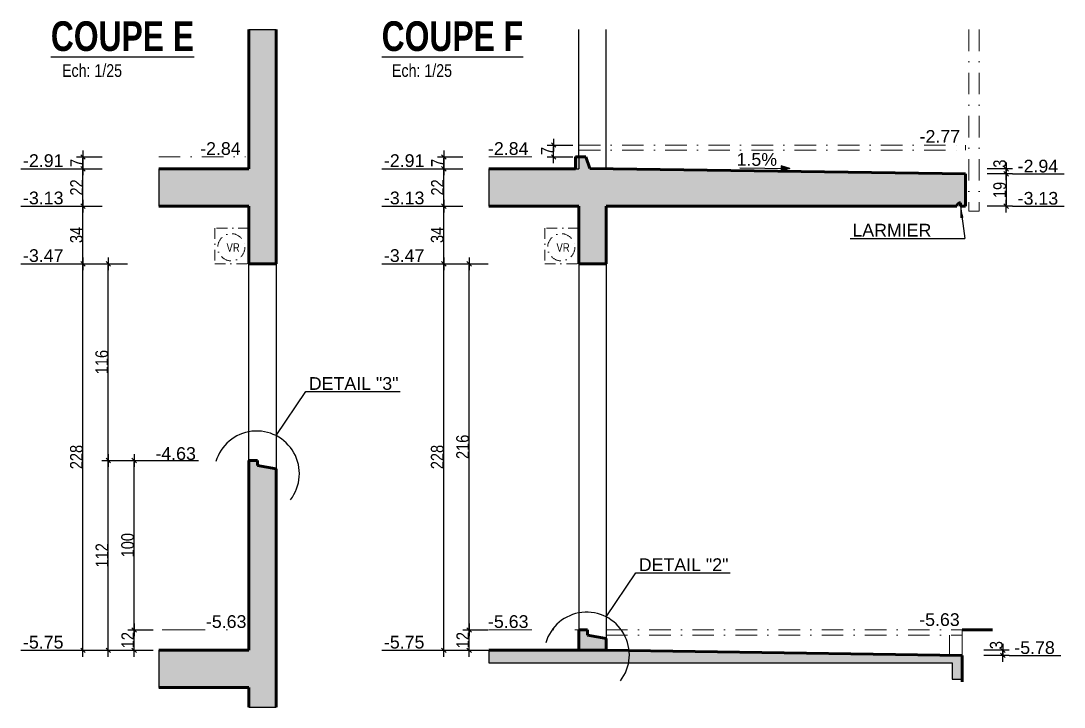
# Model space of a CAD drawing. Header units: millimetres. Extents: x -1921 to 5237, y 0 to 8595.
# Drawn here: x 2304 to 3535, y 6796 to 7606 of the extents above; entities that cross this region are included whole.
import ezdxf
from ezdxf.enums import TextEntityAlignment as Align

# ---------------------------------------------------------------- set-up
doc = ezdxf.new("R2010")
doc.units = ezdxf.units.MM
doc.linetypes.add('CACHEX2', pattern=[19.05, 12.7, -6.35])
doc.linetypes.add('TIRETPTX2', pattern=[50.8, 25.4, -12.7, 0, -12.7])
for name, color, linetype in [('01_cote_gen', 4, 'Continuous'), ('01_linteaux', 2, 'Continuous'), ('01_poch_BN', 9, 'Continuous'), ('01_poch_murs', 253, 'Continuous'), ('01_texte', 230, 'Continuous'), ('AA_COTES', 2, 'Continuous')]:
    doc.layers.add(name, color=color, linetype=linetype)
doc.layers.add('01_murs_coup', color=5, linetype='Continuous', lineweight=60)
doc.layers.add('01_tram_axes', color=2, linetype='TIRETPTX2', lineweight=9)
doc.styles.add('ARIAL', font='arial.ttf')
doc.styles.add('impact', font='impact.ttf')
doc.styles.add('MATTE_TXT', font='arial.ttf')
doc.styles.add('STYLE2', font='ARIALN.TTF')
doc.dimstyles.new('JB25', dxfattribs={"dimscale": 0.1, "dimtxt": 150, "dimasz": 15, "dimexe": 0.1, "dimexo": 0.1, "dimgap": 0.09, "dimtad": 1, "dimdec": 1, "dimlfac": 0.5, "dimdsep": 46, "dimtxsty": 'STYLE2', "dimblk1": 'BOND_G', "dimblk2": 'BOND_D', "dimsah": 1, "dimcen": 1.5, "dimdle": 0.01, "dimse1": 1, "dimse2": 1, "dimclrd": 4, "dimclre": 2, "dimclrt": 6, "dimazin": 2, "dimtfac": 2.333333, "dimtdec": 1, "dimtix": 1, "dimtmove": 2, "dimatfit": 3, "dimldrblk": 'BOND_G', "dimfxl": 1, "dimtolj": 1, "dimtzin": 0, "dimarcsym": 0})

# ---------------------------------------------------------------- blocks, each defined once
blk = doc.blocks.new('BOND_G')
at = {"layer": 'AA_COTES', "color": 0}
for p, q in [((0, -5), (0, 15)), ((5, 0), (-5, 0)), ((1.77, 1.77), (-1.77, -1.77))]:
    blk.add_line(p, q, dxfattribs=at)
blk = doc.blocks.new('BOND_D')
at = {"layer": 'AA_COTES', "color": 0}
for p, q in [((5, 0), (-5, 0)), ((-1.77, -1.77), (1.77, 1.77)), ((0, 5), (0, -15))]:
    blk.add_line(p, q, dxfattribs=at)
blk = doc.blocks.new('*D518')
at = {"layer": '01_cote_gen', "color": 4, "lineweight": -2, "ltscale": 2, "transparency": 16777216}
blk.add_line((2833.1, 6864.8), (2833.1, 6885.8), dxfattribs=at)
at = {"layer": 'DEFPOINTS', "color": 0, "ltscale": 2}
for p in [(2833.1, 6887.3), (2871.6, 6887.3), (2885, 6863.3)]:
    blk.add_point(p, dxfattribs=at)
at = {"layer": '01_cote_gen', "color": 4, "lineweight": -2, "ltscale": 2, "transparency": 16777216, "xscale": 1.5, "yscale": 1.5, "zscale": 1.5}
for name, p, rotation in [('BOND_D', (2833.1, 6887.3), 90), ('BOND_G', (2833.1, 6863.3), 270)]:
    blk.add_blockref(name, p, dxfattribs=dict(at, rotation=rotation))
at = {"layer": '01_cote_gen', "color": 6, "ltscale": 2, "transparency": 16777216, "insert": (2825.5, 6875.3), "char_height": 15, "attachment_point": 5, "rotation": 90, "style": 'STYLE2'}
blk.add_mtext('\\A1;12', dxfattribs=at)
blk = doc.blocks.new('*D519')
at = {"layer": '01_cote_gen', "color": 4, "lineweight": -2, "ltscale": 2, "transparency": 16777216}
blk.add_line((2803.2, 7320.8), (2803.2, 7385.8), dxfattribs=at)
at = {"layer": 'DEFPOINTS', "color": 0, "ltscale": 2}
for p in [(2803.2, 7387.3), (2866.7, 7387.3), (2853.4, 7319.3)]:
    blk.add_point(p, dxfattribs=at)
at = {"layer": '01_cote_gen', "color": 4, "lineweight": -2, "ltscale": 2, "transparency": 16777216, "xscale": 1.5, "yscale": 1.5, "zscale": 1.5}
for name, p, rotation in [('BOND_D', (2803.2, 7387.3), 90), ('BOND_G', (2803.2, 7319.3), 270)]:
    blk.add_blockref(name, p, dxfattribs=dict(at, rotation=rotation))
at = {"layer": '01_cote_gen', "color": 6, "ltscale": 2, "transparency": 16777216, "insert": (2795.5, 7353.3), "char_height": 15, "attachment_point": 5, "rotation": 90, "style": 'STYLE2'}
blk.add_mtext('\\A1;34', dxfattribs=at)
blk = doc.blocks.new('*D520')
at = {"layer": '01_cote_gen', "color": 4, "lineweight": -2, "ltscale": 2, "transparency": 16777216}
blk.add_line((2803.2, 7388.8), (2803.2, 7429.8), dxfattribs=at)
at = {"layer": 'DEFPOINTS', "color": 0, "ltscale": 2}
for p in [(2803.2, 7431.3), (2893.6, 7431.3), (2893.6, 7387.3)]:
    blk.add_point(p, dxfattribs=at)
at = {"layer": '01_cote_gen', "color": 4, "lineweight": -2, "ltscale": 2, "transparency": 16777216, "xscale": 1.5, "yscale": 1.5, "zscale": 1.5}
for name, p, rotation in [('BOND_D', (2803.2, 7431.3), 90), ('BOND_G', (2803.2, 7387.3), 270)]:
    blk.add_blockref(name, p, dxfattribs=dict(at, rotation=rotation))
at = {"layer": '01_cote_gen', "color": 6, "ltscale": 2, "transparency": 16777216, "insert": (2795.7, 7409.3), "char_height": 15, "attachment_point": 5, "rotation": 90, "style": 'STYLE2'}
blk.add_mtext('\\A1;22', dxfattribs=at)
blk = doc.blocks.new('*D521')
at = {"layer": '01_cote_gen', "color": 4, "lineweight": -2, "ltscale": 2, "transparency": 16777216}
blk.add_line((2803.2, 6864.8), (2803.2, 7317.8), dxfattribs=at)
at = {"layer": 'DEFPOINTS', "color": 0, "ltscale": 2}
for p in [(2803.2, 7319.3), (2883.3, 7319.3), (2877.4, 6863.3)]:
    blk.add_point(p, dxfattribs=at)
at = {"layer": '01_cote_gen', "color": 4, "lineweight": -2, "ltscale": 2, "transparency": 16777216, "xscale": 1.5, "yscale": 1.5, "zscale": 1.5}
for name, p, rotation in [('BOND_D', (2803.2, 7319.3), 90), ('BOND_G', (2803.2, 6863.3), 270)]:
    blk.add_blockref(name, p, dxfattribs=dict(at, rotation=rotation))
at = {"layer": '01_cote_gen', "color": 6, "ltscale": 2, "transparency": 16777216, "insert": (2795.5, 7091.3), "char_height": 15, "attachment_point": 5, "rotation": 90, "style": 'STYLE2'}
blk.add_mtext('\\A1;228', dxfattribs=at)
blk = doc.blocks.new('*D522')
at = {"layer": '01_cote_gen', "color": 4, "lineweight": -2, "ltscale": 2, "transparency": 16777216}
blk.add_line((2803.2, 7432.8), (2803.2, 7443.8), dxfattribs=at)
at = {"layer": 'DEFPOINTS', "color": 0, "ltscale": 2}
for p in [(2803.2, 7445.3), (2864.4, 7445.3), (2825.7, 7431.3)]:
    blk.add_point(p, dxfattribs=at)
at = {"layer": '01_cote_gen', "color": 4, "lineweight": -2, "ltscale": 2, "transparency": 16777216, "xscale": 1.5, "yscale": 1.5, "zscale": 1.5}
for name, p, rotation in [('BOND_D', (2803.2, 7445.3), 90), ('BOND_G', (2803.2, 7431.3), 270)]:
    blk.add_blockref(name, p, dxfattribs=dict(at, rotation=rotation))
at = {"layer": '01_cote_gen', "color": 6, "ltscale": 2, "transparency": 16777216, "insert": (2795.7, 7438.3), "char_height": 15, "attachment_point": 5, "rotation": 90, "style": 'STYLE2'}
blk.add_mtext('\\A1;7', dxfattribs=at)
blk = doc.blocks.new('*D523')
at = {"layer": '01_cote_gen', "color": 4, "lineweight": -2, "ltscale": 2, "transparency": 16777216}
blk.add_line((2932.7, 7446.8), (2932.7, 7457.8), dxfattribs=at)
at = {"layer": 'DEFPOINTS', "color": 0, "ltscale": 2}
for p in [(2932.7, 7459.3), (2962.5, 7459.3), (2949.9, 7445.3)]:
    blk.add_point(p, dxfattribs=at)
at = {"layer": '01_cote_gen', "color": 4, "lineweight": -2, "ltscale": 2, "transparency": 16777216, "xscale": 1.5, "yscale": 1.5, "zscale": 1.5}
for name, p, rotation in [('BOND_D', (2932.7, 7459.3), 90), ('BOND_G', (2932.7, 7445.3), 270)]:
    blk.add_blockref(name, p, dxfattribs=dict(at, rotation=rotation))
at = {"layer": '01_cote_gen', "color": 6, "ltscale": 2, "transparency": 16777216, "insert": (2925.2, 7452.3), "char_height": 15, "attachment_point": 5, "rotation": 90, "style": 'STYLE2'}
blk.add_mtext('\\A1;7', dxfattribs=at)
blk = doc.blocks.new('*D524')
at = {"layer": '01_cote_gen', "color": 4, "lineweight": -2, "ltscale": 2, "transparency": 16777216}
blk.add_line((3466.6, 7429.8), (3466.6, 7426.8), dxfattribs=at)
at = {"layer": 'DEFPOINTS', "color": 0, "ltscale": 2}
for p in [(2994.5, 7431.3), (3418.5, 7425.3), (3466.6, 7425.3)]:
    blk.add_point(p, dxfattribs=at)
at = {"layer": '01_cote_gen', "color": 4, "lineweight": -2, "ltscale": 2, "transparency": 16777216, "xscale": 1.5, "yscale": 1.5, "zscale": 1.5}
for name, p, rotation in [('BOND_G', (3466.6, 7431.3), 90), ('BOND_D', (3466.6, 7425.3), 270)]:
    blk.add_blockref(name, p, dxfattribs=dict(at, rotation=rotation))
at = {"layer": '01_cote_gen', "color": 6, "ltscale": 2, "transparency": 16777216, "insert": (3459, 7437.4), "char_height": 15, "attachment_point": 5, "rotation": 90, "style": 'STYLE2'}
blk.add_mtext('\\A1;3', dxfattribs=at)
blk = doc.blocks.new('*D525')
at = {"layer": '01_cote_gen', "color": 4, "lineweight": -2, "ltscale": 2, "transparency": 16777216}
blk.add_line((3466.6, 7423.8), (3466.6, 7388.8), dxfattribs=at)
at = {"layer": 'DEFPOINTS', "color": 0, "ltscale": 2}
for p in [(3454.5, 7425.3), (3418.5, 7387.3), (3466.6, 7387.3)]:
    blk.add_point(p, dxfattribs=at)
at = {"layer": '01_cote_gen', "color": 4, "lineweight": -2, "ltscale": 2, "transparency": 16777216, "xscale": 1.5, "yscale": 1.5, "zscale": 1.5}
for name, p, rotation in [('BOND_G', (3466.6, 7425.3), 90), ('BOND_D', (3466.6, 7387.3), 270)]:
    blk.add_blockref(name, p, dxfattribs=dict(at, rotation=rotation))
at = {"layer": '01_cote_gen', "color": 6, "ltscale": 2, "transparency": 16777216, "insert": (3459, 7406.3), "char_height": 15, "attachment_point": 5, "rotation": 90, "style": 'STYLE2'}
blk.add_mtext('\\A1;19', dxfattribs=at)
blk = doc.blocks.new('*D526')
at = {"layer": '01_cote_gen', "color": 4, "lineweight": -2, "ltscale": 2, "transparency": 16777216}
blk.add_line((2833.1, 6888.8), (2833.1, 7317.8), dxfattribs=at)
at = {"layer": 'DEFPOINTS', "color": 0, "ltscale": 2}
for p in [(2825.7, 7319.3), (2833.1, 7319.3), (2840.6, 6887.3)]:
    blk.add_point(p, dxfattribs=at)
at = {"layer": '01_cote_gen', "color": 4, "lineweight": -2, "ltscale": 2, "transparency": 16777216, "xscale": 1.5, "yscale": 1.5, "zscale": 1.5}
for name, p, rotation in [('BOND_D', (2833.1, 7319.3), 90), ('BOND_G', (2833.1, 6887.3), 270)]:
    blk.add_blockref(name, p, dxfattribs=dict(at, rotation=rotation))
at = {"layer": '01_cote_gen', "color": 6, "ltscale": 2, "transparency": 16777216, "insert": (2825.4, 7103.3), "char_height": 15, "attachment_point": 5, "rotation": 90, "style": 'STYLE2'}
blk.add_mtext('\\A1;216', dxfattribs=at)
blk = doc.blocks.new('*D527')
at = {"layer": '01_cote_gen', "color": 4, "lineweight": -2, "ltscale": 2, "transparency": 16777216}
blk.add_line((3462.6, 6861.8), (3462.6, 6858.8), dxfattribs=at)
at = {"layer": 'DEFPOINTS', "color": 0, "ltscale": 2}
for p in [(2994.5, 6863.3), (3414.5, 6857.3), (3462.6, 6857.3)]:
    blk.add_point(p, dxfattribs=at)
at = {"layer": '01_cote_gen', "color": 4, "lineweight": -2, "ltscale": 2, "transparency": 16777216, "xscale": 1.5, "yscale": 1.5, "zscale": 1.5}
for name, p, rotation in [('BOND_G', (3462.6, 6863.3), 90), ('BOND_D', (3462.6, 6857.3), 270)]:
    blk.add_blockref(name, p, dxfattribs=dict(at, rotation=rotation))
at = {"layer": '01_cote_gen', "color": 6, "ltscale": 2, "transparency": 16777216, "insert": (3455, 6869.4), "char_height": 15, "attachment_point": 5, "rotation": 90, "style": 'STYLE2'}
blk.add_mtext('\\A1;3', dxfattribs=at)
blk = doc.blocks.new('*D528')
at = {"layer": '01_cote_gen', "color": 4, "lineweight": -2, "ltscale": 2, "transparency": 16777216}
blk.add_line((2437.8, 6864.8), (2437.8, 6885.8), dxfattribs=at)
at = {"layer": 'DEFPOINTS', "color": 0, "ltscale": 2}
for p in [(2437.8, 6887.3), (2476.3, 6887.3), (2489.7, 6863.3)]:
    blk.add_point(p, dxfattribs=at)
at = {"layer": '01_cote_gen', "color": 4, "lineweight": -2, "ltscale": 2, "transparency": 16777216, "xscale": 1.5, "yscale": 1.5, "zscale": 1.5}
for name, p, rotation in [('BOND_D', (2437.8, 6887.3), 90), ('BOND_G', (2437.8, 6863.3), 270)]:
    blk.add_blockref(name, p, dxfattribs=dict(at, rotation=rotation))
at = {"layer": '01_cote_gen', "color": 6, "ltscale": 2, "transparency": 16777216, "insert": (2430.3, 6875.3), "char_height": 15, "attachment_point": 5, "rotation": 90, "style": 'STYLE2'}
blk.add_mtext('\\A1;12', dxfattribs=at)
blk = doc.blocks.new('*D529')
at = {"layer": '01_cote_gen', "color": 4, "lineweight": -2, "ltscale": 2, "transparency": 16777216}
blk.add_line((2377.4, 7320.8), (2377.4, 7385.8), dxfattribs=at)
at = {"layer": 'DEFPOINTS', "color": 0, "ltscale": 2}
for p in [(2377.4, 7387.3), (2441, 7387.3), (2427.7, 7319.3)]:
    blk.add_point(p, dxfattribs=at)
at = {"layer": '01_cote_gen', "color": 4, "lineweight": -2, "ltscale": 2, "transparency": 16777216, "xscale": 1.5, "yscale": 1.5, "zscale": 1.5}
for name, p, rotation in [('BOND_D', (2377.4, 7387.3), 90), ('BOND_G', (2377.4, 7319.3), 270)]:
    blk.add_blockref(name, p, dxfattribs=dict(at, rotation=rotation))
at = {"layer": '01_cote_gen', "color": 6, "ltscale": 2, "transparency": 16777216, "insert": (2369.8, 7353.3), "char_height": 15, "attachment_point": 5, "rotation": 90, "style": 'STYLE2'}
blk.add_mtext('\\A1;34', dxfattribs=at)
blk = doc.blocks.new('*D530')
at = {"layer": '01_cote_gen', "color": 4, "lineweight": -2, "ltscale": 2, "transparency": 16777216}
blk.add_line((2377.4, 7388.8), (2377.4, 7429.8), dxfattribs=at)
at = {"layer": 'DEFPOINTS', "color": 0, "ltscale": 2}
for p in [(2377.4, 7431.3), (2467.8, 7431.3), (2467.8, 7387.3)]:
    blk.add_point(p, dxfattribs=at)
at = {"layer": '01_cote_gen', "color": 4, "lineweight": -2, "ltscale": 2, "transparency": 16777216, "xscale": 1.5, "yscale": 1.5, "zscale": 1.5}
for name, p, rotation in [('BOND_D', (2377.4, 7431.3), 90), ('BOND_G', (2377.4, 7387.3), 270)]:
    blk.add_blockref(name, p, dxfattribs=dict(at, rotation=rotation))
at = {"layer": '01_cote_gen', "color": 6, "ltscale": 2, "transparency": 16777216, "insert": (2369.9, 7409.3), "char_height": 15, "attachment_point": 5, "rotation": 90, "style": 'STYLE2'}
blk.add_mtext('\\A1;22', dxfattribs=at)
blk = doc.blocks.new('*D531')
at = {"layer": '01_cote_gen', "color": 4, "lineweight": -2, "ltscale": 2, "transparency": 16777216}
blk.add_line((2377.4, 6864.8), (2377.4, 7317.8), dxfattribs=at)
at = {"layer": 'DEFPOINTS', "color": 0, "ltscale": 2}
for p in [(2377.4, 7319.3), (2457.5, 7319.3), (2451.7, 6863.3)]:
    blk.add_point(p, dxfattribs=at)
at = {"layer": '01_cote_gen', "color": 4, "lineweight": -2, "ltscale": 2, "transparency": 16777216, "xscale": 1.5, "yscale": 1.5, "zscale": 1.5}
for name, p, rotation in [('BOND_D', (2377.4, 7319.3), 90), ('BOND_G', (2377.4, 6863.3), 270)]:
    blk.add_blockref(name, p, dxfattribs=dict(at, rotation=rotation))
at = {"layer": '01_cote_gen', "color": 6, "ltscale": 2, "transparency": 16777216, "insert": (2369.8, 7091.3), "char_height": 15, "attachment_point": 5, "rotation": 90, "style": 'STYLE2'}
blk.add_mtext('\\A1;228', dxfattribs=at)
blk = doc.blocks.new('*D532')
at = {"layer": '01_cote_gen', "color": 4, "lineweight": -2, "ltscale": 2, "transparency": 16777216}
blk.add_line((2377.4, 7432.8), (2377.4, 7443.8), dxfattribs=at)
at = {"layer": 'DEFPOINTS', "color": 0, "ltscale": 2}
for p in [(2377.4, 7445.3), (2438.6, 7445.3), (2399.9, 7431.3)]:
    blk.add_point(p, dxfattribs=at)
at = {"layer": '01_cote_gen', "color": 4, "lineweight": -2, "ltscale": 2, "transparency": 16777216, "xscale": 1.5, "yscale": 1.5, "zscale": 1.5}
for name, p, rotation in [('BOND_D', (2377.4, 7445.3), 90), ('BOND_G', (2377.4, 7431.3), 270)]:
    blk.add_blockref(name, p, dxfattribs=dict(at, rotation=rotation))
at = {"layer": '01_cote_gen', "color": 6, "ltscale": 2, "transparency": 16777216, "insert": (2369.9, 7438.3), "char_height": 15, "attachment_point": 5, "rotation": 90, "style": 'STYLE2'}
blk.add_mtext('\\A1;7', dxfattribs=at)
blk = doc.blocks.new('*D533')
at = {"layer": '01_cote_gen', "color": 4, "lineweight": -2, "ltscale": 2, "transparency": 16777216}
blk.add_line((2407.3, 7088.8), (2407.3, 7317.8), dxfattribs=at)
at = {"layer": 'DEFPOINTS', "color": 0, "ltscale": 2}
for p in [(2407.3, 7319.3), (2552.8, 7319.3), (2536.8, 7087.3)]:
    blk.add_point(p, dxfattribs=at)
at = {"layer": '01_cote_gen', "color": 4, "lineweight": -2, "ltscale": 2, "transparency": 16777216, "xscale": 1.5, "yscale": 1.5, "zscale": 1.5}
for name, p, rotation in [('BOND_D', (2407.3, 7319.3), 90), ('BOND_G', (2407.3, 7087.3), 270)]:
    blk.add_blockref(name, p, dxfattribs=dict(at, rotation=rotation))
at = {"layer": '01_cote_gen', "color": 6, "ltscale": 2, "transparency": 16777216, "insert": (2399.7, 7203.3), "char_height": 15, "attachment_point": 5, "rotation": 90, "style": 'STYLE2'}
blk.add_mtext('\\A1;116', dxfattribs=at)
blk = doc.blocks.new('*D534')
at = {"layer": '01_cote_gen', "color": 4, "lineweight": -2, "ltscale": 2, "transparency": 16777216}
blk.add_line((2407.3, 6864.8), (2407.3, 7085.8), dxfattribs=at)
at = {"layer": 'DEFPOINTS', "color": 0, "ltscale": 2}
for p in [(2407.3, 7087.3), (2536.8, 7087.3), (2536.8, 6863.3)]:
    blk.add_point(p, dxfattribs=at)
at = {"layer": '01_cote_gen', "color": 4, "lineweight": -2, "ltscale": 2, "transparency": 16777216, "xscale": 1.5, "yscale": 1.5, "zscale": 1.5}
for name, p, rotation in [('BOND_D', (2407.3, 7087.3), 90), ('BOND_G', (2407.3, 6863.3), 270)]:
    blk.add_blockref(name, p, dxfattribs=dict(at, rotation=rotation))
at = {"layer": '01_cote_gen', "color": 6, "ltscale": 2, "transparency": 16777216, "insert": (2399.8, 6975.3), "char_height": 15, "attachment_point": 5, "rotation": 90, "style": 'STYLE2'}
blk.add_mtext('\\A1;112', dxfattribs=at)
blk = doc.blocks.new('*D535')
at = {"layer": '01_cote_gen', "color": 4, "lineweight": -2, "ltscale": 2, "transparency": 16777216}
blk.add_line((2437.8, 6888.8), (2437.8, 7085.8), dxfattribs=at)
at = {"layer": 'DEFPOINTS', "color": 0, "ltscale": 2}
for p in [(2424.3, 7087.3), (2437.8, 7087.3), (2460.3, 6887.3)]:
    blk.add_point(p, dxfattribs=at)
at = {"layer": '01_cote_gen', "color": 4, "lineweight": -2, "ltscale": 2, "transparency": 16777216, "xscale": 1.5, "yscale": 1.5, "zscale": 1.5}
for name, p, rotation in [('BOND_D', (2437.8, 7087.3), 90), ('BOND_G', (2437.8, 6887.3), 270)]:
    blk.add_blockref(name, p, dxfattribs=dict(at, rotation=rotation))
at = {"layer": '01_cote_gen', "color": 6, "ltscale": 2, "transparency": 16777216, "insert": (2430.2, 6987.3), "char_height": 15, "attachment_point": 5, "rotation": 90, "style": 'STYLE2'}
blk.add_mtext('\\A1;100', dxfattribs=at)

msp = doc.modelspace()

# ---------------------------------------------------------------- hatches: boundary and pattern name
at = {"layer": '01_poch_murs'}
h = msp.add_hatch(color=256, dxfattribs=at)
h.dxf.hatch_style = 1
h.paths.add_polyline_path([(2605.28, 7595.49), (2573.28, 7595.49), (2573.28, 7431.28), (2466.79, 7431.28), (2466.79, 7387.28), (2573.28, 7387.28), (2573.28, 7319.28), (2605.28, 7319.28)])
h.paths.add_polyline_path([(2605.28, 7077.28), (2583.28, 7081.28), (2583.28, 7087.28), (2573.28, 7087.28), (2573.28, 6863.28), (2466.79, 6863.28), (2466.79, 6819.28), (2573.28, 6819.28), (2573.28, 6796.28), (2605.28, 6796.28)])
h = msp.add_hatch(color=256, dxfattribs=at)
h.dxf.hatch_style = 1
h.paths.add_polyline_path([(3418.53, 7425.28), (2975.47, 7431.56), (2970.53, 7445.28), (2958.53, 7445.28), (2958.53, 7431.28), (2856.05, 7431.28), (2856.05, 7387.28), (2962.53, 7387.28), (2962.53, 7319.28), (2994.53, 7319.28), (2994.53, 7387.28), (3408.53, 7387.28, -0.4142136), (3412.53, 7391.28), (3412.53, 7387.28), (3418.53, 7387.28)])
h.paths.add_polyline_path([(3414.53, 6857.28), (2994.53, 6863.28), (2856.05, 6863.28), (2856.05, 6848.67), (3390.19, 6848.67), (3402.81, 6848.67), (3402.81, 6829.18), (3414.53, 6829.18)])
h.paths.add_polyline_path([(2994.53, 6877.28), (2972.53, 6881.28), (2972.53, 6887.28), (2962.53, 6887.28), (2962.53, 6863.28), (2994.53, 6863.28)])

# ---------------------------------------------------------------- linework, layer by layer
at = {"layer": '01_linteaux'}
for p, q in [((2573.28, 7445.28), (2573.28, 7595.49)), ((2962.53, 7445.28), (2962.53, 7595.49)), ((2994.53, 7431.28), (2994.53, 7595.49)), ((2958.53, 7431.28), (2962.53, 7431.28)), ((2573.28, 7087.28), (2573.28, 7319.28)), ((2605.28, 7319.28), (2605.28, 7077.28)), ((2962.53, 7319.28), (2962.53, 6887.28)), ((2994.53, 7319.28), (2994.53, 6877.28))]:
    msp.add_line(p, q, dxfattribs=at)
at = {"layer": '01_linteaux', "linetype": 'CACHEX2', "ltscale": 2}
msp.add_line((2962.53, 7445.28), (2962.53, 7431.28), dxfattribs=at)
at = {"layer": '01_murs_coup'}
for p, q in [((2573.28, 7595.49), (2573.28, 7431.28)), ((2605.28, 7595.49), (2605.28, 7319.28)), ((2958.53, 7445.28), (2958.53, 7431.28)), ((2958.53, 7445.28), (2970.53, 7445.28)), ((2970.53, 7445.28), (2975.47, 7431.56)), ((2466.79, 7431.28), (2573.28, 7431.28)), ((2856.05, 7431.28), (2958.53, 7431.28)), ((2975.47, 7431.56), (3418.53, 7425.28)), ((3418.53, 7425.28), (3418.53, 7387.28)), ((2466.79, 7387.28), (2573.28, 7387.28)), ((2573.28, 7387.28), (2573.28, 7319.28)), ((2856.05, 7387.28), (2962.53, 7387.28)), ((2962.53, 7387.28), (2962.53, 7319.28)), ((2994.53, 7387.28), (3408.53, 7387.28)), ((2994.53, 7387.28), (2994.53, 7319.28)), ((3412.53, 7391.28), (3412.53, 7387.28)), ((3412.53, 7387.28), (3418.53, 7387.28)), ((2573.28, 7319.28), (2605.28, 7319.28)), ((2962.53, 7319.28), (2994.53, 7319.28)), ((2573.28, 7087.28), (2573.28, 6863.28)), ((2573.28, 7087.28), (2583.28, 7087.28)), ((2583.28, 7087.28), (2583.28, 7081.28)), ((2605.28, 7077.28), (2583.28, 7081.28)), ((2605.28, 7077.28), (2605.28, 6796.28)), ((2962.53, 6887.28), (2972.53, 6887.28)), ((2962.53, 6887.28), (2962.53, 6863.28)), ((2972.53, 6887.28), (2972.53, 6881.28)), ((2994.53, 6877.28), (2972.53, 6881.28)), ((3414.53, 6887.28), (3450.53, 6887.28)), ((2994.53, 6877.28), (2994.53, 6863.28)), ((2466.79, 6863.28), (2573.28, 6863.28)), ((2856.05, 6863.28), (2994.53, 6863.28)), ((2856.05, 6863.28), (2958.53, 6863.28)), ((2994.53, 6863.28), (3414.53, 6857.28)), ((3414.53, 6857.28), (3414.53, 6826.28)), ((2466.79, 6819.28), (2573.28, 6819.28)), ((2573.28, 6819.28), (2573.28, 6796.28))]:
    msp.add_line(p, q, dxfattribs=at)
msp.add_arc((3412.53, 7387.28), 4, 90, 180, dxfattribs=at)
at = {"layer": '01_poch_BN', "ltscale": 2}
for p, q in [((2466.79, 7431.28), (2466.79, 7387.28)), ((2856.05, 7431.28), (2856.05, 7387.28)), ((2466.79, 6863.28), (2466.79, 6819.28))]:
    msp.add_line(p, q, dxfattribs=at)
at = {"layer": '01_poch_murs'}
for p, q in [((2573.28, 7595.49), (2605.28, 7595.49)), ((2856.05, 6863.28), (2856.05, 6848.67)), ((2856.05, 6848.67), (3390.19, 6848.67)), ((3390.19, 6848.67), (3402.81, 6848.67)), ((3402.81, 6848.67), (3402.81, 6829.18)), ((3402.81, 6829.18), (3414.53, 6829.18)), ((2573.28, 6796.28), (2605.28, 6796.28))]:
    msp.add_line(p, q, dxfattribs=at)
at = {"layer": '01_texte'}
for p, q in [((3211.32, 7431.62), (3201.1, 7434.9)), ((3201.1, 7434.9), (3201.1, 7428.34)), ((2304.18, 7431.28), (2369.95, 7431.28)), ((2729.93, 7431.28), (2795.7, 7431.28)), ((3152.51, 7432.48), (3211.32, 7431.62)), ((3211.32, 7431.62), (3201.1, 7428.34)), ((3474.14, 7425.28), (3534.93, 7425.28)), ((2304.18, 7387.28), (2369.95, 7387.28)), ((2729.93, 7387.28), (2795.7, 7387.28)), ((3412.53, 7387.28), (3417.68, 7349.28)), ((3474.14, 7387.28), (3534.93, 7387.28)), ((3282.61, 7349.28), (3417.68, 7349.28)), ((2304.18, 7319.28), (2369.95, 7319.28)), ((2729.93, 7319.28), (2795.7, 7319.28)), ((2605.28, 7116.53), (2640.47, 7168.47)), ((2640.47, 7168.47), (2751.77, 7168.47)), ((2460.32, 7087.28), (2513.78, 7087.28)), ((2994.53, 6902.81), (3029.72, 6954.75)), ((3029.72, 6954.75), (3141.03, 6954.75)), ((2304.18, 6863.28), (2369.95, 6863.28)), ((2729.93, 6863.28), (2795.7, 6863.28)), ((3470.14, 6857.28), (3530.93, 6857.28))]:
    msp.add_line(p, q, dxfattribs=at)
for centre in [(2582.43, 7071.69), (2971.68, 6857.97)]:
    msp.add_arc(centre, 50.32, 322.32435, 163.67277, dxfattribs=at)
for points in [[(3201.1, 7434.9), (3211.32, 7431.62), (3201.1, 7428.34)], [(3412.53, 7387.28), (3412.56, 7373.24), (3414.4, 7373.49)], [(3412.53, 7387.28), (3416.24, 7373.74), (3414.4, 7373.49)]]:
    msp.add_solid(points, dxfattribs=at)
at = {"layer": '01_tram_axes'}
for p, q in [((3422.53, 7595.49), (3422.53, 7381.28)), ((3434.53, 7595.49), (3434.53, 7381.28)), ((2962.53, 7459.28), (3418.53, 7459.28)), ((2962.53, 7453.28), (3418.53, 7453.28)), ((2466.79, 7445.28), (2569.28, 7445.28)), ((2994.53, 6887.28), (3414.53, 6887.28)), ((2994.53, 6881.28), (3414.53, 6881.28))]:
    msp.add_line(p, q, dxfattribs=at)
at = {"layer": '01_tram_axes', "ltscale": 2}
for p, q in [((2962.53, 7459.28), (2962.53, 7453.28)), ((3418.53, 7453.28), (3418.53, 7459.28)), ((2856.05, 7445.28), (2958.53, 7445.28)), ((3422.53, 7381.28), (3434.53, 7381.28)), ((2962.53, 6901.28), (2962.53, 6895.28)), ((2470.79, 6887.28), (2573.28, 6887.28)), ((2856.05, 6887.28), (2962.53, 6887.28)), ((2856.05, 6887.28), (2958.53, 6887.28)), ((3399.53, 6881.28), (3399.53, 6857.28)), ((3414.53, 6881.28), (3414.53, 6887.28)), ((3414.53, 6881.28), (3414.53, 6857.28))]:
    msp.add_line(p, q, dxfattribs=at)
at = {"layer": '01_tram_axes', "ltscale": 0.5}
for p, q in [((2532.92, 7361.27), (2532.92, 7319.28)), ((2573.28, 7361.27), (2532.92, 7361.27)), ((2922.18, 7361.27), (2922.18, 7319.28)), ((2962.53, 7361.27), (2922.18, 7361.27)), ((2532.92, 7319.28), (2573.28, 7319.28)), ((2922.18, 7319.28), (2962.53, 7319.28))]:
    msp.add_line(p, q, dxfattribs=at)
for centre in [(2552.44, 7338.73), (2941.7, 7338.73)]:
    msp.add_circle(centre, 16, dxfattribs=at)

# ---------------------------------------------------------------- texts
at = {"layer": '01_texte', "style": 'impact'}
for s, p in [('%%UCOUPE E', (2424.03, 7559.79)), ('%%UCOUPE F', (2813.29, 7559.79))]:
    msp.add_text(s, height=35, dxfattribs=at).set_placement(p, align=Align.BOTTOM_CENTER)
at = {"layer": '01_texte', "style": 'MATTE_TXT', "width": 0.8}
for s, height, p in [('Ech: 1/25', 15, (2388.15, 7535.23)), ('Ech: 1/25', 15, (2777.41, 7535.23)), ('VR', 10, (2554.56, 7330.49)), ('VR', 10, (2943.82, 7330.49))]:
    msp.add_text(s, height=height, dxfattribs=at).set_placement(p, align=Align.BOTTOM_CENTER)
at = {"layer": '01_texte', "style": 'ARIAL'}
for s, p in [('-2.77', (3364.45, 7462)), ('-2.84', (2515.71, 7447.71)), ('-2.84', (2855.26, 7447.71)), ('-2.91', (2306.72, 7433.44)), ('-2.91', (2732.48, 7433.44)), ('1.5%%%', (3148.51, 7434.81)), ('-2.94', (3480.16, 7427.02)), ('-3.13', (2306.72, 7389.44)), ('-3.13', (2732.48, 7389.44)), ('-3.13', (3480.16, 7389.02)), ('LARMIER', (3285.15, 7351.44)), ('-3.47', (2306.72, 7321.44)), ('-3.47', (2732.48, 7321.44)), ('DETAIL "3"', (2643.92, 7170.55)), ('-4.63', (2462.87, 7087.94)), ('DETAIL "2"', (3033.17, 6956.83)), ('-5.63', (2522.5, 6889.71)), ('-5.63', (2855.26, 6889.71)), ('-5.63', (3363.95, 6892)), ('-5.75', (2306.72, 6865.44)), ('-5.75', (2732.48, 6865.44)), ('-5.78', (3476.16, 6859.02))]:
    msp.add_text(s, height=15, dxfattribs=at).set_placement(p)

# ---------------------------------------------------------------- dimensions: what is measured, and where the dimension line sits
at = {"layer": '01_cote_gen', "ltscale": 2}
for base, p1, p2, picture, middle in [((2932.67, 7459.28), (2949.93, 7445.28), (2962.53, 7459.28), '*D523', (2925.16, 7452.28)), ((2377.45, 7445.28), (2399.95, 7431.28), (2438.61, 7445.28), '*D532', (2369.94, 7438.28)), ((2803.2, 7445.28), (2825.7, 7431.28), (2864.37, 7445.28), '*D522', (2795.7, 7438.28)), ((2377.45, 7431.28), (2467.83, 7387.28), (2467.83, 7431.28), '*D530', (2369.91, 7409.28)), ((2803.2, 7431.28), (2893.59, 7387.28), (2893.59, 7431.28), '*D520', (2795.66, 7409.28)), ((3466.64, 7387.28), (3454.5, 7425.28), (3418.53, 7387.28), '*D525', (3458.97, 7406.28)), ((2377.45, 7387.28), (2427.69, 7319.28), (2440.98, 7387.28), '*D529', (2369.78, 7353.28)), ((2803.2, 7387.28), (2853.45, 7319.28), (2866.74, 7387.28), '*D519', (2795.54, 7353.28)), ((2377.45, 7319.28), (2451.69, 6863.28), (2457.54, 7319.28), '*D531', (2369.78, 7091.28)), ((2407.32, 7319.28), (2536.78, 7087.28), (2552.78, 7319.28), '*D533', (2399.65, 7203.28)), ((2803.2, 7319.28), (2877.45, 6863.28), (2883.3, 7319.28), '*D521', (2795.54, 7091.28)), ((2833.08, 7319.28), (2840.58, 6887.28), (2825.7, 7319.28), '*D526', (2825.41, 7103.28)), ((2407.32, 7087.28), (2536.78, 6863.28), (2536.78, 7087.28), '*D534', (2399.78, 6975.28)), ((2437.82, 7087.28), (2460.32, 6887.28), (2424.32, 7087.28), '*D535', (2430.15, 6987.28)), ((2437.82, 6887.28), (2489.73, 6863.28), (2476.3, 6887.28), '*D528', (2430.28, 6875.28)), ((2833.08, 6887.28), (2884.98, 6863.28), (2871.56, 6887.28), '*D518', (2825.54, 6875.28))]:
    dim = msp.add_linear_dim(base=base, p1=p1, p2=p2, angle=90, dimstyle='JB25', dxfattribs=at)
    dim.commit()
    dim.dimension.update_dxf_attribs({"geometry": picture, "text_midpoint": middle})
for base, p1, p2, picture, middle in [((3466.64, 7425.28), (2994.53, 7431.28), (3418.53, 7425.28), '*D524', (3458.97, 7437.36)), ((3462.64, 6857.28), (2994.53, 6863.28), (3414.53, 6857.28), '*D527', (3454.97, 6869.36))]:
    dim = msp.add_linear_dim(base=base, p1=p1, p2=p2, angle=90, dimstyle='JB25', dxfattribs=at)
    dim.commit()
    dim.dimension.update_dxf_attribs({"geometry": picture, "text_midpoint": middle, "dimtype": 160})

doc.saveas('drawing.dxf')
